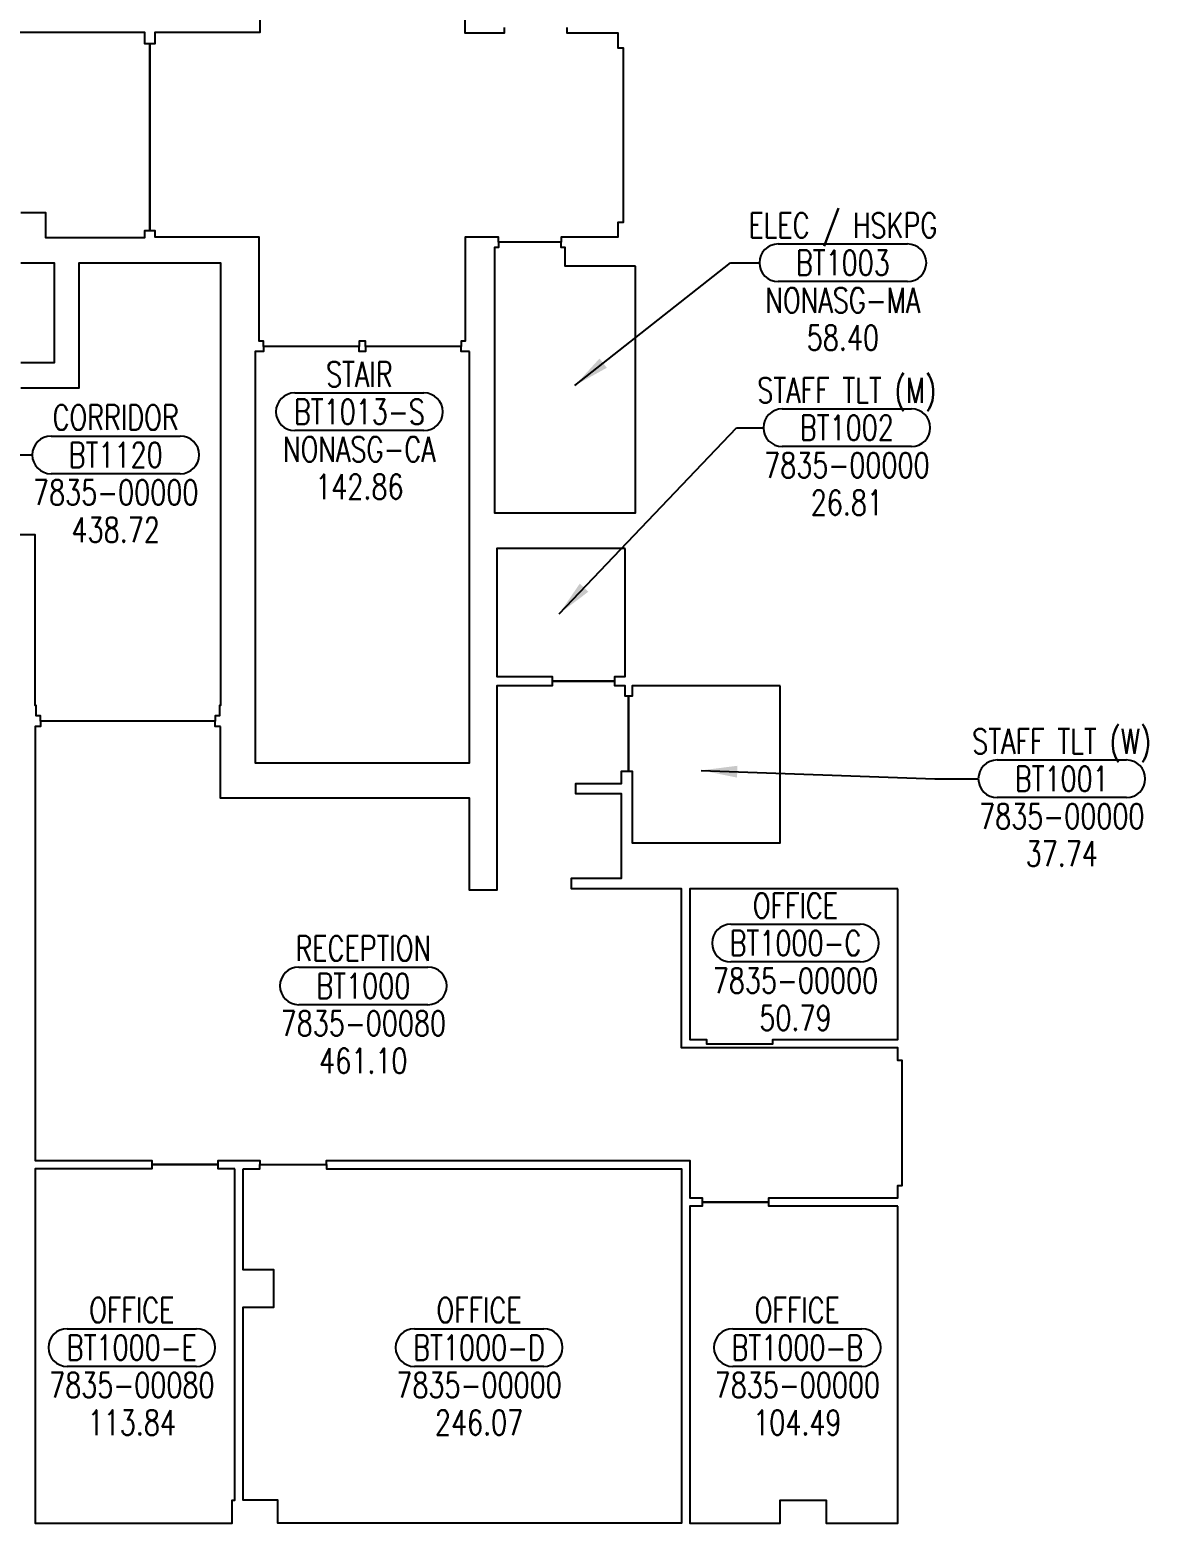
# Model space of a CAD drawing. Extents: x 3045 to 7103, y 18060 to 20148.
# Drawn here: x 5742 to 6279, y 18193 to 18911 of the extents above; entities that cross this region are included whole.
import ezdxf
from ezdxf.enums import TextEntityAlignment as Align

# ---------------------------------------------------------------- set-up
doc = ezdxf.new("R2010")
doc.units = 0
doc.header["$MEASUREMENT"] = 0
doc.layers.get('0').update_dxf_attribs({"linetype": 'CONTINUOUS'})
for name, color, linetype in [('AREA', 3, 'CONTINUOUS'), ('AREA2', 1, 'CONTINUOUS'), ('COSTC', 6, 'CONTINUOUS'), ('PLINE2', 5, 'CONTINUOUS'), ('ROOMNA', 4, 'CONTINUOUS'), ('ROOMNO', 4, 'CONTINUOUS'), ('ROOMOV', 4, 'CONTINUOUS')]:
    doc.layers.add(name, color=color, linetype=linetype)
doc.styles.get("Standard").update_dxf_attribs({"font": 'simplex.shx', "width": 0.75})
doc.dimstyles.get("Standard").update_dxf_attribs({"dimtxt": 0.18, "dimasz": 0.18, "dimexe": 0.18, "dimexo": 0.0625, "dimgap": 0.09, "dimtad": 0, "dimtih": 1, "dimtoh": 1, "dimdec": 4, "dimzin": 0, "dimtxsty": 'STANDARD', "dimcen": 0.09, "dimazin": 3, "dimtfac": 1, "dimtdec": 4, "dimtofl": 0, "dimtmove": 0, "dimatfit": 3, "dimtolj": 1, "dimtzin": 0})

# ---------------------------------------------------------------- blocks, each defined once
blk = doc.blocks.new('ROOM')
at = {"layer": 'ROOMOV'}
for p, q in [((-31.04, 9.04), (31.04, 9.04)), ((31.04, -9.04), (-31.04, -9.04))]:
    blk.add_line(p, q, dxfattribs=at)
for centre, start, end in [((-31.04, 0), 90, 270), ((31.04, 0), 270, 90)]:
    blk.add_arc(centre, 9.04, start, end, dxfattribs=at)
at = {"color": 0, "width": 0.75, "flags": 1}
for tag, p in [('FLFIN', (-60, -36)), ('ICRA', (60, -36)), ('FLTYPE', (-60, -48)), ('USER1', (60, -48)), ('FLCOND', (-60, -60)), ('USER2', (60, -60)), ('WLFIN', (-60, -72)), ('SITE', (-24, -72)), ('UCODE', (24, -72)), ('USER3', (60, -72)), ('WLTYPE', (-60, -84)), ('BLDG', (-24, -84)), ('UDESC', (24, -84)), ('USER4', (60, -84)), ('WLCOND', (-60, -96)), ('FLR', (-24, -96)), ('FCODE', (24, -96)), ('USER5', (60, -96)), ('CLFIN', (-60, -108)), ('COSTCD', (-24, -108)), ('FDESC', (24, -108)), ('USER6', (60, -108)), ('CLTYPE', (-60, -120)), ('DEPTD', (-24, -120)), ('DIVISION', (24, -120)), ('USER7', (60, -120)), ('CLCOND', (-60, -132)), ('RDES', (-24, -132)), ('CONTACT', (24, -132)), ('USER8', (60, -132)), ('CLHT', (-60, -144)), ('CHDATE', (-24, -144)), ('OCCUP', (24, -144)), ('BLOCK', (60, -144)), ('BASE', (-60, -156)), ('CBACK', (-24, -156)), ('PRCONTACT', (24, -156)), ('BLOCK2', (60, -156))]:
    blk.add_attdef(tag, text='', height=6, dxfattribs=at).set_placement(p, align=Align.MIDDLE_CENTER)
at = {"layer": 'AREA', "width": 0.75}
blk.add_attdef('AREA', text='', height=12, dxfattribs=at).set_placement((0, -36), align=Align.MIDDLE_CENTER)
at = {"layer": 'AREA2', "width": 0.75}
blk.add_attdef('AREA2', text='', height=12, dxfattribs=at).set_placement((0, -36), align=Align.MIDDLE_CENTER)
at = {"layer": 'COSTC', "width": 0.75}
blk.add_attdef('COSTC', text='', height=12, dxfattribs=at).set_placement((0, -18), align=Align.MIDDLE_CENTER)
at = {"layer": 'ROOMNA', "width": 0.75}
for tag, p in [('RMNAA', (0, 54)), ('RMNAB', (0, 36)), ('RMNAC', (0, 18))]:
    blk.add_attdef(tag, text='', height=12, dxfattribs=at).set_placement(p, align=Align.MIDDLE_CENTER)
at = {"layer": 'ROOMNO', "width": 0.75}
blk.add_attdef('RMNU', text='', height=12, dxfattribs=at).set_placement((0, 0), align=Align.MIDDLE_CENTER)

msp = doc.modelspace()

# ---------------------------------------------------------------- linework, layer by layer
at = {"layer": 'PLINE2', "color": 6}
for points in [[(5950.72, 19133.21), (5950.72, 18909.33), (5969.72, 18909.33), (5969.72, 18911.83)], [(5999.72, 18911.83), (5999.72, 18909.33), (6024.22, 18909.33), (6024.22, 18902.21), (6026.72, 18902.21), (6026.72, 18818.21), (6024.22, 18818.21), (6024.22, 18811.21), (5996.97, 18811.21), (5996.97, 18808.71), (5966.97, 18808.71), (5966.97, 18811.21), (5950.97, 18811.21), (5950.97, 18761.21), (5948.97, 18761.21), (5948.97, 18758.71), (5902.97, 18758.71), (5902.97, 18761.21), (5899.97, 18761.21), (5899.97, 18758.71), (5853.97, 18758.71), (5853.97, 18761.21), (5851.97, 18761.21), (5851.97, 18811.21), (5801.97, 18811.21), (5801.97, 18814.21), (5799.47, 18814.21), (5799.47, 18904.21), (5801.97, 18904.21), (5801.97, 18909.71), (5852.47, 18909.71), (5852.47, 18965.46)], [(5665.97, 18909.71), (5796.97, 18909.71), (5796.97, 18904.21), (5799.47, 18904.21), (5799.47, 18814.21), (5796.97, 18814.21), (5796.97, 18810.83), (5749.47, 18810.83), (5749.47, 18822.83), (5737.47, 18822.83)], [(5737.47, 18738.83), (5765.47, 18738.83), (5765.47, 18798.83), (5833.47, 18798.83), (5833.47, 18586.21), (5832.91, 18586.21), (5832.91, 18581.21), (5830.91, 18581.21), (5830.91, 18578.71), (5746.91, 18578.71), (5746.91, 18581.21), (5744.91, 18581.21), (5744.91, 18586.21), (5744.34, 18586.21), (5744.34, 18668.21), (5674.47, 18668.21)], [(5737.47, 18798.83), (5753.47, 18798.83), (5753.47, 18750.83), (5737.47, 18750.83)]]:
    msp.add_lwpolyline(points, dxfattribs=at)
for points in [[(6032.72, 18797.21), (5998.97, 18797.21), (5998.97, 18806.21), (5996.97, 18806.21), (5996.97, 18808.71), (5966.97, 18808.71), (5966.97, 18806.21), (5964.97, 18806.21), (5964.97, 18678.71), (6032.72, 18678.71)], [(5952.97, 18756.21), (5948.97, 18756.21), (5948.97, 18758.71), (5902.97, 18758.71), (5902.97, 18756.21), (5899.97, 18756.21), (5899.97, 18758.71), (5853.97, 18758.71), (5853.97, 18756.21), (5849.97, 18756.21), (5849.97, 18558.71), (5952.97, 18558.71)], [(6027.72, 18661.71), (5966.03, 18661.71), (5966.03, 18600.21), (5992.72, 18600.21), (5992.72, 18597.96), (6022.72, 18597.96), (6022.72, 18600.21), (6027.72, 18600.21)], [(5833.47, 18576.21), (5830.91, 18576.21), (5830.91, 18578.71), (5746.91, 18578.71), (5746.91, 18576.21), (5744.34, 18576.21), (5744.34, 18367.71), (5800.34, 18367.71), (5800.34, 18365.71), (5832.34, 18365.71), (5832.34, 18367.71), (5852.34, 18367.71), (5852.34, 18365.71), (5884.34, 18365.71), (5884.34, 18367.71), (6058.72, 18367.71), (6058.72, 18349.71), (6064.72, 18349.71), (6064.72, 18347.71), (6096.72, 18347.71), (6096.72, 18349.71), (6158.72, 18349.71), (6158.72, 18355.71), (6160.72, 18355.71), (6160.72, 18415.71), (6158.72, 18415.71), (6158.72, 18421.71), (6054.72, 18421.71), (6054.72, 18498.21), (6002.03, 18498.21), (6002.03, 18503.21), (6026.03, 18503.21), (6026.03, 18543.71), (6004.03, 18543.71), (6004.03, 18548.71), (6026.03, 18548.71), (6026.03, 18554.71), (6029.37, 18554.71), (6029.37, 18590.71), (6027.72, 18590.71), (6027.72, 18595.71), (6022.72, 18595.71), (6022.72, 18597.96), (5992.72, 18597.96), (5992.72, 18595.71), (5966.03, 18595.71), (5966.03, 18497.46), (5952.97, 18497.46), (5952.97, 18541.71), (5833.47, 18541.71)], [(6102.22, 18595.71), (6031.03, 18595.71), (6031.03, 18590.71), (6029.37, 18590.71), (6029.37, 18554.71), (6031.03, 18554.71), (6031.03, 18520.21), (6102.22, 18520.21)], [(6158.72, 18498.21), (6102.66, 18498.21), (6058.72, 18498.21), (6058.72, 18425.71), (6066.72, 18425.71), (6066.72, 18423.71), (6098.72, 18423.71), (6098.72, 18425.71), (6158.72, 18425.71)], [(5840.34, 18363.71), (5832.34, 18363.71), (5832.34, 18365.71), (5800.34, 18365.71), (5800.34, 18363.71), (5744.34, 18363.71), (5744.34, 18193.46), (5838.97, 18193.46), (5838.97, 18204.46), (5840.34, 18204.46)], [(5844.34, 18363.71), (5852.34, 18363.71), (5852.34, 18365.71), (5884.34, 18365.71), (5884.34, 18363.71), (6054.72, 18363.71), (6054.72, 18193.46), (5860.97, 18193.46), (5860.97, 18204.46), (5844.34, 18204.46), (5844.34, 18297.21), (5858.97, 18297.21), (5858.97, 18315.21), (5844.34, 18315.21)], [(6158.72, 18345.71), (6096.72, 18345.71), (6096.72, 18347.71), (6064.72, 18347.71), (6064.72, 18345.71), (6058.72, 18345.71), (6058.72, 18193.46), (6084.72, 18193.46), (6102.22, 18193.46), (6102.22, 18204.46), (6124.22, 18204.46), (6124.22, 18193.46), (6158.72, 18193.46)]]:
    msp.add_lwpolyline(points, close=True, dxfattribs=at)

# ---------------------------------------------------------------- block references
at = {"layer": 'ROOMNO', "color": 2}
ref = msp.add_blockref('ROOM', (6132.29, 18798.88), dxfattribs=at)
ref.add_attrib('RMNU', 'BT1003', dxfattribs={"height": 12, "width": 0.75}).set_placement((6132.29, 18798.88), align=Align.MIDDLE_CENTER)
ref.add_attrib('RMNAC', 'ELEC / HSKPG', dxfattribs={"layer": 'ROOMNA', "height": 12, "width": 0.75}).set_placement((6132.29, 18816.88), align=Align.MIDDLE_CENTER)
ref.add_attrib('COSTC', 'NONASG-MA', dxfattribs={"layer": 'COSTC', "height": 12, "width": 0.75}).set_placement((6132.29, 18780.88), align=Align.MIDDLE_CENTER)
ref.add_attrib('AREA2', '58.40', dxfattribs={"layer": 'AREA2', "height": 12, "width": 0.75}).set_placement((6132.29, 18762.88), align=Align.MIDDLE_CENTER)
ref = msp.add_blockref('ROOM', (5900.08, 18727.33), dxfattribs=at)
ref.add_attrib('RMNU', 'BT1013-S', dxfattribs={"height": 12, "width": 0.75}).set_placement((5900.08, 18727.33), align=Align.MIDDLE_CENTER)
ref.add_attrib('RMNAC', 'STAIR', dxfattribs={"layer": 'ROOMNA', "height": 12, "width": 0.75}).set_placement((5900.08, 18745.33), align=Align.MIDDLE_CENTER)
ref.add_attrib('COSTC', 'NONASG-CA', dxfattribs={"layer": 'COSTC', "height": 12, "width": 0.75}).set_placement((5900.08, 18709.33), align=Align.MIDDLE_CENTER)
ref.add_attrib('AREA2', '142.86', dxfattribs={"layer": 'AREA2', "height": 12, "width": 0.75}).set_placement((5900.08, 18691.33), align=Align.MIDDLE_CENTER)
ref = msp.add_blockref('ROOM', (6134.2, 18719.66), dxfattribs=at)
ref.add_attrib('RMNU', 'BT1002', dxfattribs={"height": 12, "width": 0.75}).set_placement((6134.2, 18719.66), align=Align.MIDDLE_CENTER)
ref.add_attrib('RMNAC', 'STAFF TLT (M)', dxfattribs={"layer": 'ROOMNA', "height": 12, "width": 0.75}).set_placement((6134.2, 18737.66), align=Align.MIDDLE_CENTER)
ref.add_attrib('COSTC', '7835-00000', dxfattribs={"layer": 'COSTC', "height": 12, "width": 0.75}).set_placement((6134.2, 18701.66), align=Align.MIDDLE_CENTER)
ref.add_attrib('AREA2', '26.81', dxfattribs={"layer": 'AREA2', "height": 12, "width": 0.75}).set_placement((6134.2, 18683.66), align=Align.MIDDLE_CENTER)
ref = msp.add_blockref('ROOM', (5783.06, 18706.6), dxfattribs=at)
ref.add_attrib('RMNU', 'BT1120', dxfattribs={"height": 12, "width": 0.75}).set_placement((5783.06, 18706.6), align=Align.MIDDLE_CENTER)
ref.add_attrib('RMNAC', 'CORRIDOR', dxfattribs={"layer": 'ROOMNA', "height": 12, "width": 0.75}).set_placement((5783.06, 18724.6), align=Align.MIDDLE_CENTER)
ref.add_attrib('COSTC', '7835-00000', dxfattribs={"layer": 'COSTC', "height": 12, "width": 0.75}).set_placement((5783.06, 18688.6), align=Align.MIDDLE_CENTER)
ref.add_attrib('AREA2', '438.72', dxfattribs={"layer": 'AREA2', "height": 12, "width": 0.75}).set_placement((5783.06, 18670.6), align=Align.MIDDLE_CENTER)
ref = msp.add_blockref('ROOM', (6237.42, 18551.01), dxfattribs=at)
ref.add_attrib('RMNU', 'BT1001', dxfattribs={"height": 12, "width": 0.75}).set_placement((6237.42, 18551.01), align=Align.MIDDLE_CENTER)
ref.add_attrib('RMNAC', 'STAFF TLT (W)', dxfattribs={"layer": 'ROOMNA', "height": 12, "width": 0.75}).set_placement((6237.42, 18569.01), align=Align.MIDDLE_CENTER)
ref.add_attrib('COSTC', '7835-00000', dxfattribs={"layer": 'COSTC', "height": 12, "width": 0.75}).set_placement((6237.42, 18533.01), align=Align.MIDDLE_CENTER)
ref.add_attrib('AREA2', '37.74', dxfattribs={"layer": 'AREA2', "height": 12, "width": 0.75}).set_placement((6237.42, 18515.01), align=Align.MIDDLE_CENTER)
ref = msp.add_blockref('ROOM', (6109.52, 18472.1), dxfattribs=at)
ref.add_attrib('RMNU', 'BT1000-C', dxfattribs={"height": 12, "width": 0.75}).set_placement((6109.52, 18472.1), align=Align.MIDDLE_CENTER)
ref.add_attrib('RMNAC', 'OFFICE', dxfattribs={"layer": 'ROOMNA', "height": 12, "width": 0.75}).set_placement((6109.52, 18490.1), align=Align.MIDDLE_CENTER)
ref.add_attrib('COSTC', '7835-00000', dxfattribs={"layer": 'COSTC', "height": 12, "width": 0.75}).set_placement((6109.52, 18454.1), align=Align.MIDDLE_CENTER)
ref.add_attrib('AREA2', '50.79', dxfattribs={"layer": 'AREA2', "height": 12, "width": 0.75}).set_placement((6109.52, 18436.1), align=Align.MIDDLE_CENTER)
ref = msp.add_blockref('ROOM', (5901.99, 18451.54), dxfattribs=at)
ref.add_attrib('RMNU', 'BT1000', dxfattribs={"height": 12, "width": 0.75}).set_placement((5901.99, 18451.54), align=Align.MIDDLE_CENTER)
ref.add_attrib('RMNAC', 'RECEPTION', dxfattribs={"layer": 'ROOMNA', "height": 12, "width": 0.75}).set_placement((5901.99, 18469.54), align=Align.MIDDLE_CENTER)
ref.add_attrib('COSTC', '7835-00080', dxfattribs={"layer": 'COSTC', "height": 12, "width": 0.75}).set_placement((5901.99, 18433.54), align=Align.MIDDLE_CENTER)
ref.add_attrib('AREA2', '461.10', dxfattribs={"layer": 'AREA2', "height": 12, "width": 0.75}).set_placement((5901.99, 18415.54), align=Align.MIDDLE_CENTER)
ref = msp.add_blockref('ROOM', (5790.8, 18277.79), dxfattribs=at)
ref.add_attrib('RMNU', 'BT1000-E', dxfattribs={"height": 12, "width": 0.75}).set_placement((5790.8, 18277.79), align=Align.MIDDLE_CENTER)
ref.add_attrib('RMNAC', 'OFFICE', dxfattribs={"layer": 'ROOMNA', "height": 12, "width": 0.75}).set_placement((5790.8, 18295.79), align=Align.MIDDLE_CENTER)
ref.add_attrib('COSTC', '7835-00080', dxfattribs={"layer": 'COSTC', "height": 12, "width": 0.75}).set_placement((5790.8, 18259.79), align=Align.MIDDLE_CENTER)
ref.add_attrib('AREA2', '113.84', dxfattribs={"layer": 'AREA2', "height": 12, "width": 0.75}).set_placement((5790.8, 18241.79), align=Align.MIDDLE_CENTER)
ref = msp.add_blockref('ROOM', (5957.56, 18277.79), dxfattribs=at)
ref.add_attrib('RMNU', 'BT1000-D', dxfattribs={"height": 12, "width": 0.75}).set_placement((5957.56, 18277.79), align=Align.MIDDLE_CENTER)
ref.add_attrib('RMNAC', 'OFFICE', dxfattribs={"layer": 'ROOMNA', "height": 12, "width": 0.75}).set_placement((5957.56, 18295.79), align=Align.MIDDLE_CENTER)
ref.add_attrib('COSTC', '7835-00000', dxfattribs={"layer": 'COSTC', "height": 12, "width": 0.75}).set_placement((5957.56, 18259.79), align=Align.MIDDLE_CENTER)
ref.add_attrib('AREA2', '246.07', dxfattribs={"layer": 'AREA2', "height": 12, "width": 0.75}).set_placement((5957.56, 18241.79), align=Align.MIDDLE_CENTER)
ref = msp.add_blockref('ROOM', (6110.42, 18277.79), dxfattribs=at)
ref.add_attrib('RMNU', 'BT1000-B', dxfattribs={"height": 12, "width": 0.75}).set_placement((6110.42, 18277.79), align=Align.MIDDLE_CENTER)
ref.add_attrib('RMNAC', 'OFFICE', dxfattribs={"layer": 'ROOMNA', "height": 12, "width": 0.75}).set_placement((6110.42, 18295.79), align=Align.MIDDLE_CENTER)
ref.add_attrib('COSTC', '7835-00000', dxfattribs={"layer": 'COSTC', "height": 12, "width": 0.75}).set_placement((6110.42, 18259.79), align=Align.MIDDLE_CENTER)
ref.add_attrib('AREA2', '104.49', dxfattribs={"layer": 'AREA2', "height": 12, "width": 0.75}).set_placement((6110.42, 18241.79), align=Align.MIDDLE_CENTER)

# ---------------------------------------------------------------- leaders
at = {"layer": 'ROOMNO'}
for points in [[(6003.6, 18739.96), (6078.25, 18798.88), (6092.21, 18798.88)], [(5996.08, 18630.31), (6081.19, 18719.66), (6094.12, 18719.66)], [(5620.85, 18684.43), (5730.05, 18706.6), (5742.98, 18706.6)], [(6064.3, 18555.06), (6176.41, 18551.01), (6197.34, 18551.01)]]:
    msp.add_leader(points, dimstyle='STANDARD', override={"dimscale": 96, "dimgap": 0.09, "dimtad": 0}, dxfattribs=at)

doc.saveas('drawing.dxf')
